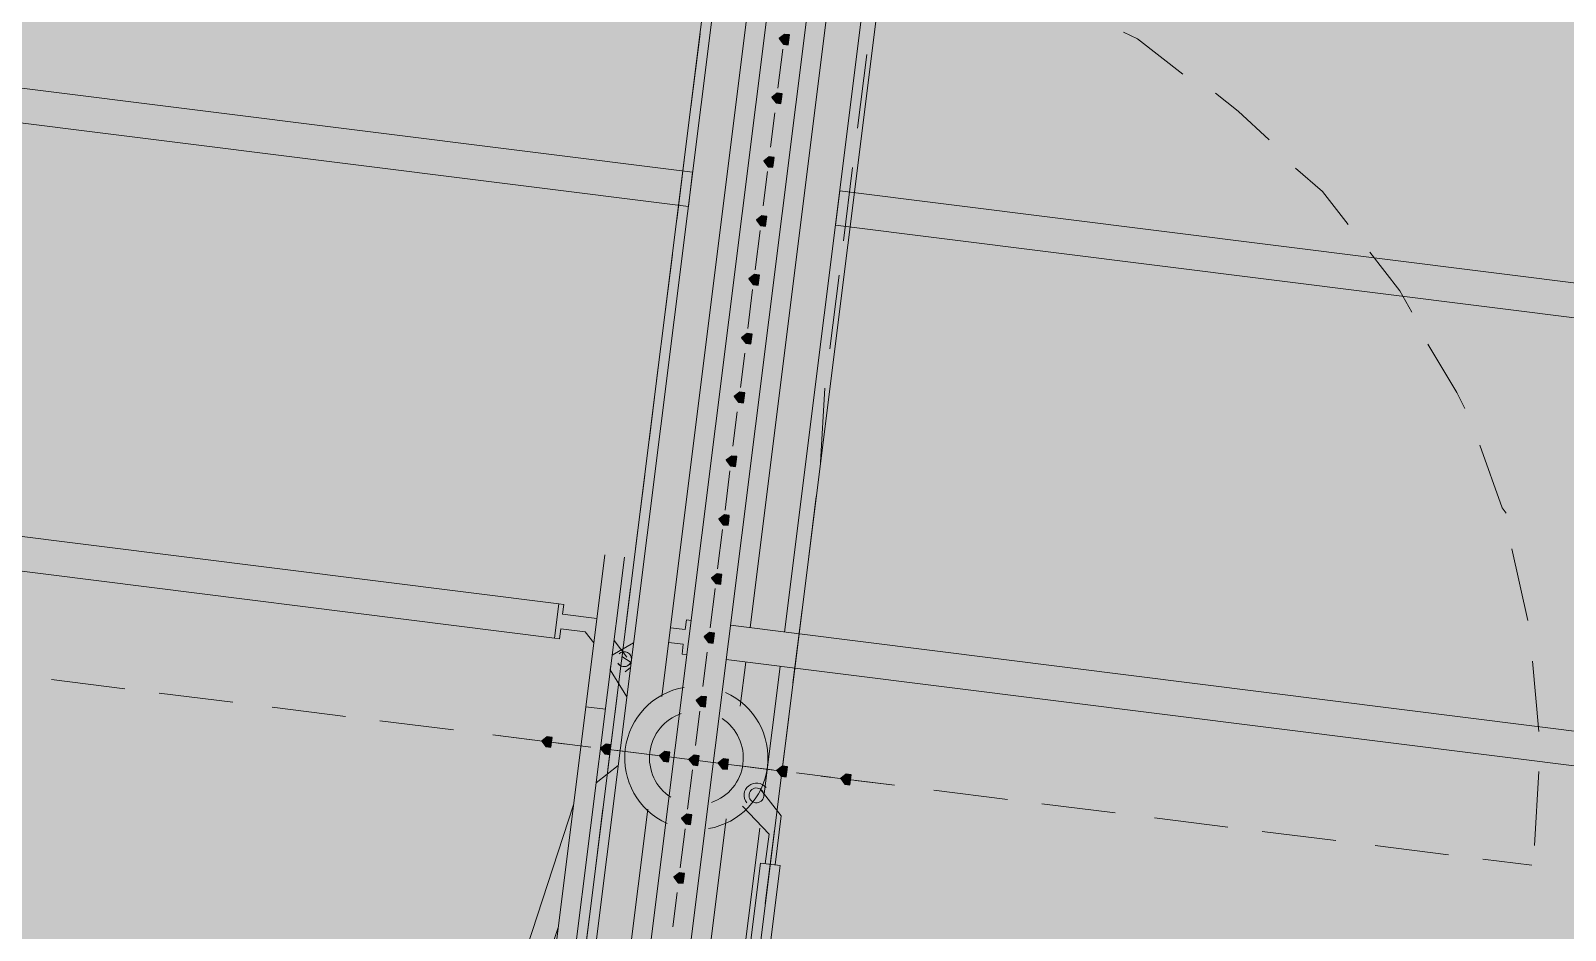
# Model space of a CAD drawing. Header units: metres. Extents: x -4 to 509425, y 7549 to 4732445.
# Drawn here: x 476033.095 to 476035.725, y 4719727.773 to 4719729.314 of the extents above; entities that cross this region are included whole.
import ezdxf

# ---------------------------------------------------------------- set-up
doc = ezdxf.new("R2010")
doc.units = ezdxf.units.M
doc.header["$LTSCALE"] = 0.01
doc.header["$MEASUREMENT"] = 0
doc.layers.get('0').update_dxf_attribs({"lineweight": 0})
doc.layers.add('_SUBESTACIÓN', color=1, linetype='Continuous')
doc.layers.add('SUBESTACION LA VID', color=253, linetype='Continuous')

# ---------------------------------------------------------------- blocks, each defined once
blk = doc.blocks.new('A$Cfff6051d')
at = {"layer": 'SUBESTACION LA VID', "transparency": 33554687}
h = blk.add_hatch(color=256, dxfattribs=at)
h.dxf.hatch_style = 2
h.paths.add_polyline_path([(476034.3945, 4719729.2982), (476034.3955, 4719729.3066), (476034.3871, 4719729.3076), (476034.3777, 4719729.3003), (476034.385, 4719729.2908), (476034.3934, 4719729.2898)])
h = blk.add_hatch(color=256, dxfattribs=at)
h.dxf.hatch_style = 2
h.paths.add_polyline_path([(476034.3818, 4719729.1974), (476034.3829, 4719729.2058), (476034.3745, 4719729.2068), (476034.365, 4719729.1995), (476034.3724, 4719729.19), (476034.3808, 4719729.189)])
h = blk.add_hatch(color=256, dxfattribs=at)
h.dxf.hatch_style = 2
h.paths.add_polyline_path([(476034.3682, 4719729.0882), (476034.3692, 4719729.0966), (476034.3608, 4719729.0976), (476034.3514, 4719729.0903), (476034.3587, 4719729.0808), (476034.3671, 4719729.0798)])
h = blk.add_hatch(color=256, dxfattribs=at)
h.dxf.hatch_style = 2
h.paths.add_polyline_path([(476034.3555, 4719728.9874), (476034.3566, 4719728.9958), (476034.3482, 4719728.9968), (476034.3387, 4719728.9895), (476034.3461, 4719728.98), (476034.3545, 4719728.979)])
h = blk.add_hatch(color=256, dxfattribs=at)
h.dxf.hatch_style = 2
h.paths.add_polyline_path([(476034.3429, 4719728.8866), (476034.3439, 4719728.895), (476034.3355, 4719728.896), (476034.3261, 4719728.8887), (476034.3334, 4719728.8792), (476034.3418, 4719728.8782)])
h = blk.add_hatch(color=256, dxfattribs=at)
h.dxf.hatch_style = 2
h.paths.add_polyline_path([(476034.3302, 4719728.7858), (476034.3313, 4719728.7942), (476034.3229, 4719728.7952), (476034.3134, 4719728.7879), (476034.3208, 4719728.7784), (476034.3292, 4719728.7774)])
h = blk.add_hatch(color=256, dxfattribs=at)
h.dxf.hatch_style = 2
h.paths.add_polyline_path([(476034.3176, 4719728.685), (476034.3187, 4719728.6934), (476034.3103, 4719728.6944), (476034.3008, 4719728.6871), (476034.3081, 4719728.6776), (476034.3165, 4719728.6766)])
h = blk.add_hatch(color=256, dxfattribs=at)
h.dxf.hatch_style = 2
h.paths.add_polyline_path([(476034.3039, 4719728.5758), (476034.305, 4719728.5842), (476034.2966, 4719728.5852), (476034.2871, 4719728.5779), (476034.2945, 4719728.5684), (476034.3029, 4719728.5674)])
h = blk.add_hatch(color=256, dxfattribs=at)
h.dxf.hatch_style = 2
h.paths.add_polyline_path([(476034.2913, 4719728.475), (476034.2923, 4719728.4834), (476034.2839, 4719728.4844), (476034.2745, 4719728.4771), (476034.2818, 4719728.4676), (476034.2902, 4719728.4666)])
h = blk.add_hatch(color=256, dxfattribs=at)
h.dxf.hatch_style = 2
h.paths.add_polyline_path([(476034.2786, 4719728.3742), (476034.2797, 4719728.3826), (476034.2713, 4719728.3836), (476034.2618, 4719728.3763), (476034.2692, 4719728.3668), (476034.2776, 4719728.3658)])
h = blk.add_hatch(color=256, dxfattribs=at)
h.dxf.hatch_style = 2
h.paths.add_polyline_path([(476034.266, 4719728.2734), (476034.267, 4719728.2818), (476034.2586, 4719728.2828), (476034.2492, 4719728.2755), (476034.2565, 4719728.266), (476034.2649, 4719728.2649)])
h = blk.add_hatch(color=256, dxfattribs=at)
h.dxf.hatch_style = 2
h.paths.add_polyline_path([(476034.2523, 4719728.1641), (476034.2534, 4719728.1725), (476034.245, 4719728.1736), (476034.2355, 4719728.1663), (476034.2429, 4719728.1568), (476034.2513, 4719728.1557)])
h = blk.add_hatch(color=256, dxfattribs=at)
h.dxf.hatch_style = 2
h.paths.add_polyline_path([(476033.9877, 4719728.0949), (476033.9887, 4719728.1033), (476033.9803, 4719728.1044), (476033.9709, 4719728.097), (476033.9782, 4719728.0876), (476033.9866, 4719728.0865)])
h = blk.add_hatch(color=256, dxfattribs=at)
h.dxf.hatch_style = 2
h.paths.add_polyline_path([(476034.0885, 4719728.0823), (476034.0895, 4719728.0907), (476034.0811, 4719728.0918), (476034.0717, 4719728.0844), (476034.079, 4719728.075), (476034.0874, 4719728.0739)])
h = blk.add_hatch(color=256, dxfattribs=at)
h.dxf.hatch_style = 2
h.paths.add_polyline_path([(476034.1893, 4719728.0697), (476034.1903, 4719728.0781), (476034.1819, 4719728.0791), (476034.1725, 4719728.0718), (476034.1798, 4719728.0623), (476034.1882, 4719728.0613)])
h = blk.add_hatch(color=256, dxfattribs=at)
h.dxf.hatch_style = 2
h.paths.add_polyline_path([(476034.2397, 4719728.0633), (476034.2407, 4719728.0717), (476034.2323, 4719728.0728), (476034.2229, 4719728.0655), (476034.2302, 4719728.056), (476034.2386, 4719728.0549)])
h = blk.add_hatch(color=256, dxfattribs=at)
h.dxf.hatch_style = 2
h.paths.add_polyline_path([(476034.2901, 4719728.057), (476034.2911, 4719728.0654), (476034.2827, 4719728.0665), (476034.2733, 4719728.0591), (476034.2806, 4719728.0497), (476034.289, 4719728.0486)])
h = blk.add_hatch(color=256, dxfattribs=at)
h.dxf.hatch_style = 2
h.paths.add_polyline_path([(476034.3909, 4719728.0444), (476034.3919, 4719728.0528), (476034.3835, 4719728.0538), (476034.3741, 4719728.0465), (476034.3814, 4719728.037), (476034.3898, 4719728.036)])
h = blk.add_hatch(color=256, dxfattribs=at)
h.dxf.hatch_style = 2
h.paths.add_polyline_path([(476034.5001, 4719728.0307), (476034.5011, 4719728.0391), (476034.4927, 4719728.0402), (476034.4833, 4719728.0328), (476034.4906, 4719728.0233), (476034.499, 4719728.0223)])
h = blk.add_hatch(color=256, dxfattribs=at)
h.dxf.hatch_style = 2
h.paths.add_polyline_path([(476034.227, 4719727.9625), (476034.2281, 4719727.9709), (476034.2197, 4719727.972), (476034.2102, 4719727.9646), (476034.2176, 4719727.9552), (476034.226, 4719727.9541)])
h = blk.add_hatch(color=256, dxfattribs=at)
h.dxf.hatch_style = 2
h.paths.add_polyline_path([(476034.2144, 4719727.8617), (476034.2154, 4719727.8701), (476034.207, 4719727.8712), (476034.1976, 4719727.8638), (476034.2049, 4719727.8544), (476034.2133, 4719727.8533)])
at = {"layer": 'SUBESTACION LA VID', "lineweight": 15}
for p, q in [((476034.3317, 4719729.8863), (476033.8799, 4719726.2825)), ((476034.3868, 4719728.2838), (476034.5837, 4719729.8547)), ((476034.0207, 4719726.6574), (476034.3756, 4719729.4883)), ((476034.0879, 4719726.6489), (476034.4428, 4719729.4798)), ((476034.3389, 4719729.4673), (476034.1767, 4719728.1736)), ((476034.4733, 4719729.4504), (476034.328, 4719728.2912)), ((476034.2422, 4719729.3087), (476034.2264, 4719729.1827)), ((476034.3755, 4719729.2152), (476034.384, 4719729.2824)), ((476034.512, 4719729.1469), (476034.5278, 4719729.2729)), ((476034.3629, 4719729.1144), (476034.3703, 4719729.1732)), ((476034.218, 4719729.1155), (476034.2022, 4719728.9895)), ((476034.3503, 4719729.0136), (476034.3576, 4719729.0724)), ((476034.4878, 4719728.9537), (476034.5036, 4719729.0797)), ((476034.3366, 4719728.9044), (476034.345, 4719728.9716)), ((476034.1948, 4719728.9307), (476034.179, 4719728.8047)), ((476034.4646, 4719728.7689), (476034.4804, 4719728.8949)), ((476034.3239, 4719728.8036), (476034.3324, 4719728.8708)), ((476030.3294, 4719728.7925), (476034.0003, 4719728.3323)), ((476034.3113, 4719728.7028), (476034.3187, 4719728.7616)), ((476030.322, 4719728.7337), (476033.993, 4719728.2734)), ((476034.1706, 4719728.7375), (476034.1548, 4719728.6115)), ((476034.4488, 4719728.5747), (476034.4562, 4719728.7017)), ((476034.2987, 4719728.602), (476034.306, 4719728.6608)), ((476034.1474, 4719728.5527), (476034.1316, 4719728.4267)), ((476034.285, 4719728.4928), (476034.2934, 4719728.56)), ((476034.4257, 4719728.3899), (476034.4415, 4719728.5159)), ((476034.2723, 4719728.392), (476034.2808, 4719728.4592)), ((476033.8295, 4719726.4254), (476034.0791, 4719728.4162)), ((476035.6333, 4719728.4262), (476035.6605, 4719728.3033)), ((476034.1127, 4719728.412), (476033.86, 4719726.3959)), ((476034.1232, 4719728.3595), (476034.1074, 4719728.2335)), ((476034.2597, 4719728.2912), (476034.2681, 4719728.3584)), ((476034.4014, 4719728.1966), (476034.4172, 4719728.3226)), ((476034.2944, 4719728.2954), (476037.9737, 4719727.8341)), ((476034.1284, 4719728.265), (476034.0917, 4719728.244)), ((476034.0948, 4719728.2692), (476034.1169, 4719728.2409)), ((476034.1043, 4719728.2472), (476034.1038, 4719728.2468)), ((476034.1242, 4719728.2314), (476034.1085, 4719728.2419)), ((476034.2471, 4719728.1904), (476034.2544, 4719728.2492)), ((476037.9663, 4719727.7753), (476034.287, 4719728.2366)), ((476034.3206, 4719728.2324), (476034.3111, 4719728.1568)), ((476035.6689, 4719728.234), (476035.6794, 4719728.1132)), ((476033.2568, 4719728.1866), (476033.1308, 4719728.2024)), ((476034.0885, 4719728.2188), (476034.0896, 4719728.2272)), ((476034.1168, 4719728.1726), (476034.0885, 4719728.2188)), ((476034.1137, 4719728.2157), (476034.1232, 4719728.223)), ((476034.352, 4719728.0066), (476034.3794, 4719728.225)), ((476033.4416, 4719728.1634), (476033.3156, 4719728.1792)), ((476033.6348, 4719728.1392), (476033.5088, 4719728.155)), ((476034.0465, 4719728.1558), (476034.0801, 4719728.1516)), ((476034.1, 4719728.1747), (476034.0842, 4719728.0487)), ((476033.8197, 4719728.116), (476033.6936, 4719728.1318)), ((476034.2344, 4719728.0896), (476034.2418, 4719728.1484)), ((476034.3783, 4719728.0118), (476034.3941, 4719728.1378)), ((476034.0129, 4719728.0918), (476033.8869, 4719728.1076)), ((476033.9541, 4719728.0992), (476033.8869, 4719728.1076)), ((476034.0549, 4719728.0865), (476033.9961, 4719728.0939)), ((476034.1977, 4719728.0686), (476034.0717, 4719728.0844)), ((476034.1641, 4719728.0728), (476034.0969, 4719728.0812)), ((476034.1021, 4719728.055), (476034.0643, 4719728.0256)), ((476034.2649, 4719728.0602), (476034.1977, 4719728.0686)), ((476034.2207, 4719727.9804), (476034.2292, 4719728.0476)), ((476034.3909, 4719728.0444), (476034.2649, 4719728.0602)), ((476034.3657, 4719728.0475), (476034.3069, 4719728.0549)), ((476035.6793, 4719728.045), (476035.6719, 4719727.9179)), ((476034.4665, 4719728.0349), (476034.4077, 4719728.0423)), ((476034.5757, 4719728.0212), (476034.4497, 4719728.037)), ((476034.5757, 4719728.0212), (476034.5085, 4719728.0296)), ((476034.7689, 4719727.997), (476034.6429, 4719728.0128)), ((476033.5828, 4719726.6355), (476034.0254, 4719727.9878)), ((476034.1525, 4719727.9804), (476033.9903, 4719726.6868)), ((476034.0758, 4719727.9815), (476034.06, 4719727.8555)), ((476034.9537, 4719727.9738), (476034.8277, 4719727.9896)), ((476034.2869, 4719727.9636), (476034.1247, 4719726.6699)), ((476034.1319, 4719726.2509), (476034.3446, 4719727.9478)), ((476034.2081, 4719727.8796), (476034.2165, 4719727.9468)), ((476034.354, 4719727.8186), (476034.3698, 4719727.9446)), ((476035.1469, 4719727.9496), (476035.0209, 4719727.9654)), ((476035.3317, 4719727.9264), (476035.2057, 4719727.9422)), ((476035.5249, 4719727.9022), (476035.3989, 4719727.918)), ((476034.3457, 4719727.8879), (476034.3793, 4719727.8837)), ((476035.6677, 4719727.8843), (476035.5837, 4719727.8948)), ((476034.1955, 4719727.7788), (476034.2028, 4719727.8376)), ((476034.0527, 4719727.7967), (476034.039, 4719727.6875)), ((476033.6333, 4719726.6974), (476033.9991, 4719727.7778))]:
    blk.add_line(p, q, dxfattribs=at)
for points in [[(476034.04, 4719727.6959), (476034.3107, 4719729.8548)], [(476034.6036, 4719729.8095), (476034.333, 4719727.6506)], [(476034.2295, 4719729.0714), (476034.2222, 4719729.0126), (476030.5092, 4719729.4781), (476030.5166, 4719729.5369), (476034.2295, 4719729.0714)], [(476034.9678, 4719729.3116), (476034.992, 4719729.3001), (476035.0697, 4719729.2391)], [(476035.1253, 4719729.2066), (476035.1642, 4719729.1761), (476035.2177, 4719729.1267)], [(476035.2628, 4719729.0784), (476035.309, 4719729.0385), (476035.3531, 4719728.9818)], [(476034.4815, 4719729.0398), (476034.4742, 4719728.981), (476038.1871, 4719728.5155), (476038.1945, 4719728.5743), (476034.4815, 4719729.0398)], [(476035.3898, 4719728.9345), (476035.4413, 4719728.8683), (476035.4622, 4719728.8316)], [(476035.4895, 4719728.777), (476035.5389, 4719728.694), (476035.5525, 4719728.6667)], [(476035.5787, 4719728.6037), (476035.6165, 4719728.4965), (476035.6238, 4719728.4871)], [(476033.993, 4719728.2734), (476034.0003, 4719728.3323), (476034.0087, 4719728.3312), (476034.0066, 4719728.3144), (476034.0654, 4719728.307)], [(476034.0602, 4719728.265), (476034.0455, 4719728.2839), (476034.0035, 4719728.2892), (476034.0014, 4719728.2724), (476033.993, 4719728.2734)], [(476034.2272, 4719728.3038), (476034.2188, 4719728.3049), (476034.2166, 4719728.2881), (476034.1914, 4719728.2912)], [(476034.1883, 4719728.266), (476034.2135, 4719728.2629), (476034.2114, 4719728.2461), (476034.2198, 4719728.245)], [(476034.3447, 4719728.016), (476034.3814, 4719727.9688), (476034.3709, 4719727.8848)], [(476034.3541, 4719727.8869), (476034.3604, 4719727.9373), (476034.3152, 4719727.9856)], [(476034.3793, 4719727.8837), (476034.1971, 4719726.4305), (476034.1635, 4719726.4347), (476034.3457, 4719727.8879)]]:
    blk.add_lwpolyline(points, dxfattribs=at)
at = {"layer": 'SUBESTACION LA VID'}
for points in [[(476034.3945, 4719729.2982), (476034.3955, 4719729.3066), (476034.3871, 4719729.3076), (476034.3777, 4719729.3003), (476034.385, 4719729.2908), (476034.3934, 4719729.2898)], [(476034.3818, 4719729.1974), (476034.3829, 4719729.2058), (476034.3745, 4719729.2068), (476034.365, 4719729.1995), (476034.3724, 4719729.19), (476034.3808, 4719729.189)], [(476034.3682, 4719729.0882), (476034.3692, 4719729.0966), (476034.3608, 4719729.0976), (476034.3514, 4719729.0903), (476034.3587, 4719729.0808), (476034.3671, 4719729.0798)], [(476034.3555, 4719728.9874), (476034.3566, 4719728.9958), (476034.3482, 4719728.9968), (476034.3387, 4719728.9895), (476034.3461, 4719728.98), (476034.3545, 4719728.979)], [(476034.3429, 4719728.8866), (476034.3439, 4719728.895), (476034.3355, 4719728.896), (476034.3261, 4719728.8887), (476034.3334, 4719728.8792), (476034.3418, 4719728.8782)], [(476034.3302, 4719728.7858), (476034.3313, 4719728.7942), (476034.3229, 4719728.7952), (476034.3134, 4719728.7879), (476034.3208, 4719728.7784), (476034.3292, 4719728.7774)], [(476034.3176, 4719728.685), (476034.3187, 4719728.6934), (476034.3103, 4719728.6944), (476034.3008, 4719728.6871), (476034.3081, 4719728.6776), (476034.3165, 4719728.6766)], [(476034.3039, 4719728.5758), (476034.305, 4719728.5842), (476034.2966, 4719728.5852), (476034.2871, 4719728.5779), (476034.2945, 4719728.5684), (476034.3029, 4719728.5674)], [(476034.2913, 4719728.475), (476034.2923, 4719728.4834), (476034.2839, 4719728.4844), (476034.2745, 4719728.4771), (476034.2818, 4719728.4676), (476034.2902, 4719728.4666)], [(476034.2786, 4719728.3742), (476034.2797, 4719728.3826), (476034.2713, 4719728.3836), (476034.2618, 4719728.3763), (476034.2692, 4719728.3668), (476034.2776, 4719728.3658)], [(476034.266, 4719728.2734), (476034.267, 4719728.2818), (476034.2586, 4719728.2828), (476034.2492, 4719728.2755), (476034.2565, 4719728.266), (476034.2649, 4719728.2649)], [(476034.2523, 4719728.1641), (476034.2534, 4719728.1725), (476034.245, 4719728.1736), (476034.2355, 4719728.1663), (476034.2429, 4719728.1568), (476034.2513, 4719728.1557)], [(476033.9877, 4719728.0949), (476033.9887, 4719728.1033), (476033.9803, 4719728.1044), (476033.9709, 4719728.097), (476033.9782, 4719728.0876), (476033.9866, 4719728.0865)], [(476034.0885, 4719728.0823), (476034.0895, 4719728.0907), (476034.0811, 4719728.0918), (476034.0717, 4719728.0844), (476034.079, 4719728.075), (476034.0874, 4719728.0739)], [(476034.1893, 4719728.0697), (476034.1903, 4719728.0781), (476034.1819, 4719728.0791), (476034.1725, 4719728.0718), (476034.1798, 4719728.0623), (476034.1882, 4719728.0613)], [(476034.2397, 4719728.0633), (476034.2407, 4719728.0717), (476034.2323, 4719728.0728), (476034.2229, 4719728.0655), (476034.2302, 4719728.056), (476034.2386, 4719728.0549)], [(476034.2901, 4719728.057), (476034.2911, 4719728.0654), (476034.2827, 4719728.0665), (476034.2733, 4719728.0591), (476034.2806, 4719728.0497), (476034.289, 4719728.0486)], [(476034.3909, 4719728.0444), (476034.3919, 4719728.0528), (476034.3835, 4719728.0538), (476034.3741, 4719728.0465), (476034.3814, 4719728.037), (476034.3898, 4719728.036)], [(476034.5001, 4719728.0307), (476034.5011, 4719728.0391), (476034.4927, 4719728.0402), (476034.4833, 4719728.0328), (476034.4906, 4719728.0233), (476034.499, 4719728.0223)], [(476034.227, 4719727.9625), (476034.2281, 4719727.9709), (476034.2197, 4719727.972), (476034.2102, 4719727.9646), (476034.2176, 4719727.9552), (476034.226, 4719727.9541)], [(476034.2144, 4719727.8617), (476034.2154, 4719727.8701), (476034.207, 4719727.8712), (476034.1976, 4719727.8638), (476034.2049, 4719727.8544), (476034.2133, 4719727.8533)]]:
    blk.add_lwpolyline(points, close=True, dxfattribs=at)
at = {"layer": 'SUBESTACION LA VID', "lineweight": 0}
for points in [[(476034.3945, 4719729.2982), (476034.3955, 4719729.3066), (476034.3871, 4719729.3076), (476034.3777, 4719729.3003), (476034.385, 4719729.2908), (476034.3934, 4719729.2898)], [(476034.3818, 4719729.1974), (476034.3829, 4719729.2058), (476034.3745, 4719729.2068), (476034.365, 4719729.1995), (476034.3724, 4719729.19), (476034.3808, 4719729.189)], [(476034.3682, 4719729.0882), (476034.3692, 4719729.0966), (476034.3608, 4719729.0976), (476034.3514, 4719729.0903), (476034.3587, 4719729.0808), (476034.3671, 4719729.0798)], [(476034.3555, 4719728.9874), (476034.3566, 4719728.9958), (476034.3482, 4719728.9968), (476034.3387, 4719728.9895), (476034.3461, 4719728.98), (476034.3545, 4719728.979)], [(476034.3429, 4719728.8866), (476034.3439, 4719728.895), (476034.3355, 4719728.896), (476034.3261, 4719728.8887), (476034.3334, 4719728.8792), (476034.3418, 4719728.8782)], [(476034.3302, 4719728.7858), (476034.3313, 4719728.7942), (476034.3229, 4719728.7952), (476034.3134, 4719728.7879), (476034.3208, 4719728.7784), (476034.3292, 4719728.7774)], [(476034.3176, 4719728.685), (476034.3187, 4719728.6934), (476034.3103, 4719728.6944), (476034.3008, 4719728.6871), (476034.3081, 4719728.6776), (476034.3165, 4719728.6766)], [(476034.3039, 4719728.5758), (476034.305, 4719728.5842), (476034.2966, 4719728.5852), (476034.2871, 4719728.5779), (476034.2945, 4719728.5684), (476034.3029, 4719728.5674)], [(476034.2913, 4719728.475), (476034.2923, 4719728.4834), (476034.2839, 4719728.4844), (476034.2745, 4719728.4771), (476034.2818, 4719728.4676), (476034.2902, 4719728.4666)], [(476034.2786, 4719728.3742), (476034.2797, 4719728.3826), (476034.2713, 4719728.3836), (476034.2618, 4719728.3763), (476034.2692, 4719728.3668), (476034.2776, 4719728.3658)], [(476034.266, 4719728.2734), (476034.267, 4719728.2818), (476034.2586, 4719728.2828), (476034.2492, 4719728.2755), (476034.2565, 4719728.266), (476034.2649, 4719728.2649)], [(476034.2523, 4719728.1641), (476034.2534, 4719728.1725), (476034.245, 4719728.1736), (476034.2355, 4719728.1663), (476034.2429, 4719728.1568), (476034.2513, 4719728.1557)], [(476033.9877, 4719728.0949), (476033.9887, 4719728.1033), (476033.9803, 4719728.1044), (476033.9709, 4719728.097), (476033.9782, 4719728.0876), (476033.9866, 4719728.0865)], [(476034.0885, 4719728.0823), (476034.0895, 4719728.0907), (476034.0811, 4719728.0918), (476034.0717, 4719728.0844), (476034.079, 4719728.075), (476034.0874, 4719728.0739)], [(476034.1893, 4719728.0697), (476034.1903, 4719728.0781), (476034.1819, 4719728.0791), (476034.1725, 4719728.0718), (476034.1798, 4719728.0623), (476034.1882, 4719728.0613)], [(476034.2397, 4719728.0633), (476034.2407, 4719728.0717), (476034.2323, 4719728.0728), (476034.2229, 4719728.0655), (476034.2302, 4719728.056), (476034.2386, 4719728.0549)], [(476034.2901, 4719728.057), (476034.2911, 4719728.0654), (476034.2827, 4719728.0665), (476034.2733, 4719728.0591), (476034.2806, 4719728.0497), (476034.289, 4719728.0486)], [(476034.3909, 4719728.0444), (476034.3919, 4719728.0528), (476034.3835, 4719728.0538), (476034.3741, 4719728.0465), (476034.3814, 4719728.037), (476034.3898, 4719728.036)], [(476034.5001, 4719728.0307), (476034.5011, 4719728.0391), (476034.4927, 4719728.0402), (476034.4833, 4719728.0328), (476034.4906, 4719728.0233), (476034.499, 4719728.0223)], [(476034.227, 4719727.9625), (476034.2281, 4719727.9709), (476034.2197, 4719727.972), (476034.2102, 4719727.9646), (476034.2176, 4719727.9552), (476034.226, 4719727.9541)], [(476034.2144, 4719727.8617), (476034.2154, 4719727.8701), (476034.207, 4719727.8712), (476034.1976, 4719727.8638), (476034.2049, 4719727.8544), (476034.2133, 4719727.8533)]]:
    blk.add_lwpolyline(points, close=True, dxfattribs=at)
at = {"layer": 'SUBESTACION LA VID', "lineweight": 15}
for points, knots in [([(476034.1015, 4719728.2302), (476034.1044, 4719728.2258), (476034.1098, 4719728.2236), (476034.115, 4719728.2248), (476034.1202, 4719728.226), (476034.1241, 4719728.2303), (476034.1247, 4719728.2356), (476034.1254, 4719728.2409), (476034.1227, 4719728.246), (476034.118, 4719728.2485), (476034.1132, 4719728.2509), (476034.1075, 4719728.2501), (476034.1035, 4719728.2465)], [0, 0, 0, 0, 1, 1, 1, 2, 2, 2, 3, 3, 3, 4, 4, 4, 4]), ([(476034.1015, 4719728.2302), (476034.1034, 4719728.2273), (476034.1065, 4719728.2252), (476034.11, 4719728.2247), (476034.1135, 4719728.2241), (476034.1171, 4719728.225), (476034.1199, 4719728.2272)], [0, 0, 0, 0, 1, 1, 1, 2, 2, 2, 2]), ([(476034.1021, 4719728.2294), (476034.1064, 4719728.2238), (476034.1144, 4719728.2228), (476034.1199, 4719728.2272), (476034.1255, 4719728.2315), (476034.1265, 4719728.2394), (476034.1222, 4719728.245)], [0, 0, 0, 0, 1, 1, 1, 2, 2, 2, 2]), ([(476034.2151, 4719728.189), (476034.1619, 4719728.1798), (476034.1209, 4719728.1369), (476034.1142, 4719728.0833), (476034.1075, 4719728.0298), (476034.1366, 4719727.9781), (476034.1859, 4719727.956)], [0, 0, 0, 0, 1, 1, 1, 2, 2, 2, 2]), ([(476034.2569, 4719727.9471), (476034.3101, 4719727.9563), (476034.3511, 4719727.9992), (476034.3578, 4719728.0528), (476034.3645, 4719728.1064), (476034.3354, 4719728.1581), (476034.2861, 4719728.1801)], [0, 0, 0, 0, 1, 1, 1, 2, 2, 2, 2]), ([(476034.2101, 4719728.1442), (476034.1809, 4719728.1343), (476034.16, 4719728.1086), (476034.1562, 4719728.0781), (476034.1524, 4719728.0475), (476034.1663, 4719728.0175), (476034.1921, 4719728.0007)], [0, 0, 0, 0, 1, 1, 1, 2, 2, 2, 2]), ([(476034.2619, 4719727.9919), (476034.291, 4719728.0018), (476034.312, 4719728.0275), (476034.3158, 4719728.0581), (476034.3196, 4719728.0886), (476034.3057, 4719728.1186), (476034.2799, 4719728.1355)], [0, 0, 0, 0, 1, 1, 1, 2, 2, 2, 2]), ([(476034.3553, 4719728.0174), (476034.3479, 4719728.0263), (476034.3347, 4719728.0278), (476034.3257, 4719728.0205), (476034.3166, 4719728.0133), (476034.315, 4719728.0001), (476034.3222, 4719727.991)], [0, 0, 0, 0, 1, 1, 1, 2, 2, 2, 2]), ([(476034.3515, 4719728.0024), (476034.3523, 4719728.0094), (476034.3474, 4719728.0157), (476034.3405, 4719728.0166), (476034.3335, 4719728.0174), (476034.3271, 4719728.0125), (476034.3263, 4719728.0056), (476034.3254, 4719727.9986), (476034.3303, 4719727.9922), (476034.3373, 4719727.9914), (476034.3443, 4719727.9905), (476034.3506, 4719727.9954), (476034.3515, 4719728.0024)], [0, 0, 0, 0, 1, 1, 1, 2, 2, 2, 3, 3, 3, 4, 4, 4, 4])]:
    blk.add_open_spline(points, degree=3, knots=knots, dxfattribs=at)

msp = doc.modelspace()

# ---------------------------------------------------------------- hatches: boundary and pattern name
at = {"layer": '_SUBESTACIÓN', "transparency": 33554559}
h = msp.add_hatch(color=1, dxfattribs=at)
h.dxf.hatch_style = 1
h.paths.add_polyline_path([(475968.6399, 4719805.825), (476089.9386, 4719790.615), (476078.1686, 4719696.74), (475956.8686, 4719711.9502)])

# ---------------------------------------------------------------- block references
at = {"linetype": 'Continuous'}
msp.add_blockref('A$Cfff6051d', (0, 0), dxfattribs=at)

doc.saveas('drawing.dxf')
